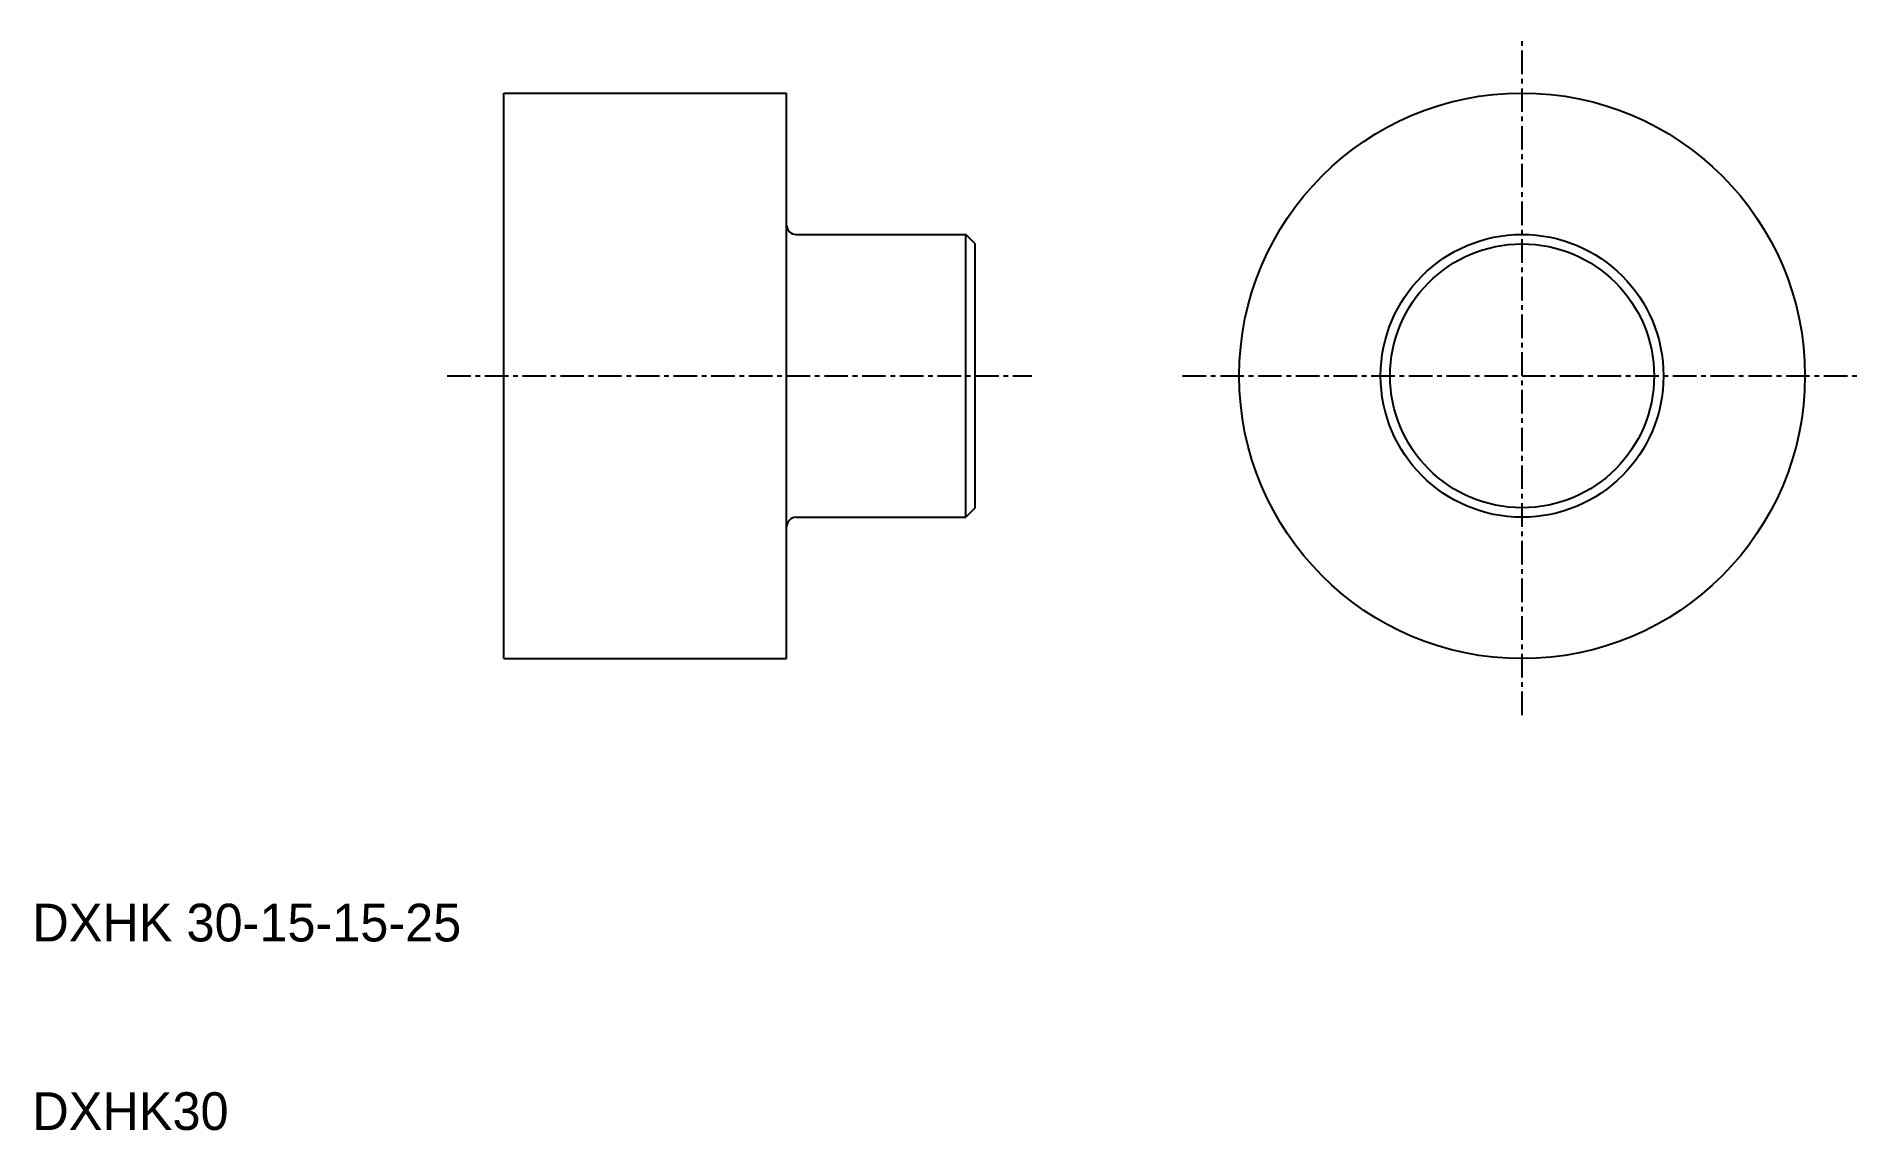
# Model space of a CAD drawing. Extents: x 10.2 to 107, y 10 to 68.
import ezdxf

# ---------------------------------------------------------------- set-up
doc = ezdxf.new("R2010")
doc.units = 0
doc.linetypes.add('CENTER', pattern=[2, 1.25, -0.25, 0.25, -0.25])
doc.layers.get('0').update_dxf_attribs({"linetype": 'CONTINUOUS'})
doc.layers.add('CENTER', color=1, linetype='CENTER')

msp = doc.modelspace()

# ---------------------------------------------------------------- linework, layer by layer
at = {"color": 7, "linetype": 'CONTINUOUS'}
for p, q in [((35, 35), (35, 65)), ((35, 65), (50, 65)), ((50, 58), (50, 65)), ((50, 42), (50, 58)), ((50.5, 57.5), (59.5, 57.5)), ((59.5, 42.5), (59.5, 57.5)), ((60, 57), (59.5, 57.5)), ((60, 43), (60, 57)), ((60, 43), (59.5, 42.5)), ((50, 35), (50, 42)), ((50.5, 42.5), (59.5, 42.5)), ((35, 35), (50, 35))]:
    msp.add_line(p, q, dxfattribs=at)
for radius in [15, 7.5, 7]:
    msp.add_circle((89, 50), radius, dxfattribs=at)
for centre, start, end in [((50.5, 58), 180, 270), ((50.5, 42), 90, 180)]:
    msp.add_arc(centre, 0.5, start, end, dxfattribs=at)
at = {"layer": 'CENTER', "color": 1, "linetype": 'CENTER'}
for p, q in [((89, 32), (89, 68)), ((32, 50), (63, 50)), ((71, 50), (107, 50))]:
    msp.add_line(p, q, dxfattribs=at)

# ---------------------------------------------------------------- texts
at = {"color": 7, "linetype": 'CONTINUOUS'}
for s, p in [('DXHK 30-15-15-25', (10, 20)), ('DXHK30', (10, 10))]:
    msp.add_text(s, height=2, dxfattribs=at).set_placement(p)

doc.saveas('drawing.dxf')
